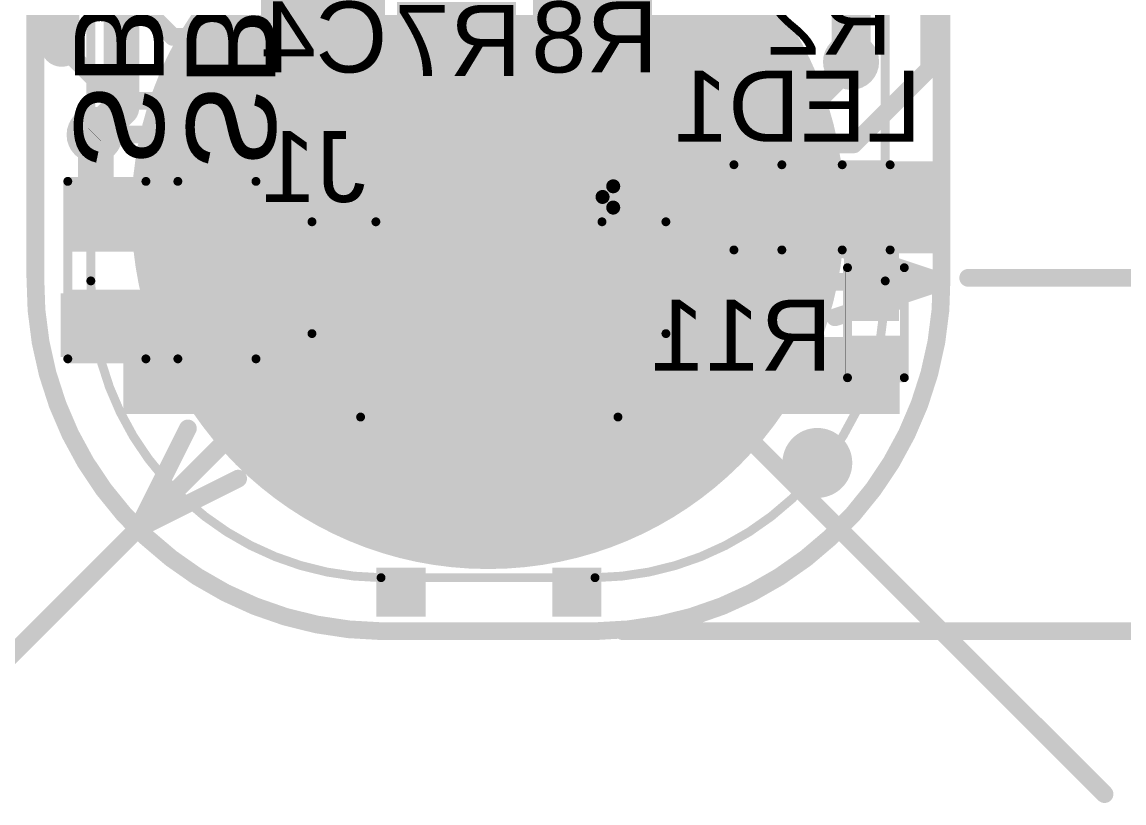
# Model space of a CAD drawing. Header units: millimetres. Extents: x -1.12 to 0.87, y -0.24 to 1.5.
# Drawn here: x -0.448 to 0.173, y -0.192 to 0.248 of the extents above; entities that cross this region are included whole.
import ezdxf

# ---------------------------------------------------------------- set-up
doc = ezdxf.new("R2010")
doc.units = ezdxf.units.MM
doc.header["$MEASUREMENT"] = 0
for name, color, linetype in [('BottomLayer', 5, 'Continuous'), ('BottomOverlay', 54, 'Continuous'), ('BottomPaste', 16, 'Continuous'), ('BottomSolder', 6, 'Continuous'), ('Mechanical1', 6, 'Continuous'), ('Mechanical2', 216, 'Continuous'), ('PadHoleLayer', 156, 'Continuous'), ('TopLayer', 1, 'Continuous'), ('TopOverlay', 2, 'Continuous'), ('TopPaste', 8, 'Continuous'), ('TopSolder', 216, 'Continuous'), ('ViaHoleLayer', 16, 'Continuous')]:
    doc.layers.add(name, color=color, linetype=linetype)
doc.styles.add('Arial', font='', dxfattribs={"height": 0.2})
doc.styles.get('Arial').set_extended_font_data('Arial')

# ---------------------------------------------------------------- blocks, each defined once
blk = doc.blocks.new('SOLDER_BRIDGE_B_9')
at = {"layer": 'BottomLayer'}
for points in [[(-0.015, 0.0175), (-0.015, -0.0175), (-0.045, -0.0175), (-0.045, 0.0175)], [(0.045, 0.0175), (0.045, -0.0175), (0.015, -0.0175), (0.015, 0.0175)]]:
    blk.add_hatch(color=5, dxfattribs=at).paths.add_polyline_path(points)
at = {"layer": 'BottomPaste'}
for points in [[(-0.015, 0.0175), (-0.015, -0.0175), (-0.045, -0.0175), (-0.045, 0.0175)], [(0.045, 0.0175), (0.045, -0.0175), (0.015, -0.0175), (0.015, 0.0175)]]:
    blk.add_hatch(color=16, dxfattribs=at).paths.add_polyline_path(points)
at = {"layer": 'BottomSolder'}
for points in [[(-0.011, 0.0215), (-0.011, -0.0215), (-0.049, -0.0215), (-0.049, 0.0215)], [(0.049, 0.0215), (0.049, -0.0215), (0.011, -0.0215), (0.011, 0.0215)]]:
    blk.add_hatch(color=6, dxfattribs=at).paths.add_polyline_path(points)
at = {"layer": 'BottomOverlay', "const_width": 0.005}
for points in [[(0.05, 0.022), (-0.05, 0.022)], [(-0.05, -0.022), (-0.05, 0.022)], [(0.05, -0.022), (0.05, 0.022)], [(0.05, -0.022), (-0.05, -0.022)]]:
    blk.add_lwpolyline(points, dxfattribs=at)
at = {"layer": 'BottomOverlay', "const_width": 0.0025}
for points in [[(-0.05125, 0.022, 1), (-0.04875, 0.022, 1)], [(-0.05125, 0.022, 1), (-0.04875, 0.022, 1)], [(0.04875, 0.022, 1), (0.05125, 0.022, 1)], [(0.04875, 0.022, 1), (0.05125, 0.022, 1)], [(-0.05125, -0.022, 1), (-0.04875, -0.022, 1)], [(-0.05125, -0.022, 1), (-0.04875, -0.022, 1)], [(0.04875, -0.022, 1), (0.05125, -0.022, 1)], [(0.04875, -0.022, 1), (0.05125, -0.022, 1)]]:
    blk.add_lwpolyline(points, format="xyb", close=True, dxfattribs=at)
blk = doc.blocks.new('SOLDER_BRIDGE_B_10')
at = {"layer": 'BottomLayer'}
for points in [[(-0.015, 0.0175), (-0.015, -0.0175), (-0.045, -0.0175), (-0.045, 0.0175)], [(0.045, 0.0175), (0.045, -0.0175), (0.015, -0.0175), (0.015, 0.0175)]]:
    blk.add_hatch(color=5, dxfattribs=at).paths.add_polyline_path(points)
at = {"layer": 'BottomPaste'}
for points in [[(-0.015, 0.0175), (-0.015, -0.0175), (-0.045, -0.0175), (-0.045, 0.0175)], [(0.045, 0.0175), (0.045, -0.0175), (0.015, -0.0175), (0.015, 0.0175)]]:
    blk.add_hatch(color=16, dxfattribs=at).paths.add_polyline_path(points)
at = {"layer": 'BottomSolder'}
for points in [[(-0.011, 0.0215), (-0.011, -0.0215), (-0.049, -0.0215), (-0.049, 0.0215)], [(0.049, 0.0215), (0.049, -0.0215), (0.011, -0.0215), (0.011, 0.0215)]]:
    blk.add_hatch(color=6, dxfattribs=at).paths.add_polyline_path(points)
at = {"layer": 'BottomOverlay', "const_width": 0.005}
for points in [[(0.05, 0.022), (-0.05, 0.022)], [(-0.05, -0.022), (-0.05, 0.022)], [(0.05, -0.022), (0.05, 0.022)], [(0.05, -0.022), (-0.05, -0.022)]]:
    blk.add_lwpolyline(points, dxfattribs=at)
at = {"layer": 'BottomOverlay', "const_width": 0.0025}
for points in [[(-0.05125, 0.022, 1), (-0.04875, 0.022, 1)], [(-0.05125, 0.022, 1), (-0.04875, 0.022, 1)], [(0.04875, 0.022, 1), (0.05125, 0.022, 1)], [(0.04875, 0.022, 1), (0.05125, 0.022, 1)], [(-0.05125, -0.022, 1), (-0.04875, -0.022, 1)], [(-0.05125, -0.022, 1), (-0.04875, -0.022, 1)], [(0.04875, -0.022, 1), (0.05125, -0.022, 1)], [(0.04875, -0.022, 1), (0.05125, -0.022, 1)]]:
    blk.add_lwpolyline(points, format="xyb", close=True, dxfattribs=at)
blk = doc.blocks.new('RES_0402_B_11')
at = {"layer": 'BottomLayer'}
for points in [[(-0.0095, 0.0125), (-0.0095, -0.0125), (-0.0275, -0.0125), (-0.0275, 0.0125)], [(0.0275, 0.0125), (0.0275, -0.0125), (0.0095, -0.0125), (0.0095, 0.0125)]]:
    blk.add_hatch(color=5, dxfattribs=at).paths.add_polyline_path(points)
at = {"layer": 'BottomPaste'}
for points in [[(-0.0095, 0.0125), (-0.0095, -0.0125), (-0.0275, -0.0125), (-0.0275, 0.0125)], [(0.0275, 0.0125), (0.0275, -0.0125), (0.0095, -0.0125), (0.0095, 0.0125)]]:
    blk.add_hatch(color=16, dxfattribs=at).paths.add_polyline_path(points)
at = {"layer": 'BottomSolder'}
for points in [[(-0.00733, 0.01467), (-0.00733, -0.01467), (-0.02967, -0.01467), (-0.02967, 0.01467)], [(0.02967, 0.01467), (0.02967, -0.01467), (0.00733, -0.01467), (0.00733, 0.01467)]]:
    blk.add_hatch(color=6, dxfattribs=at).paths.add_polyline_path(points)
at = {"layer": 'BottomOverlay'}
for points, const_width in [([(-0.031, 0.016), (-0.031, -0.016)], 0.005), ([(-0.031, 0.016), (0.031, 0.016)], 0.005), ([(-0.032, 0.017), (0.032, 0.017)], 0.000127), ([(0.031, 0.016), (0.031, -0.016)], 0.005), ([(-0.031, -0.016), (0.031, -0.016)], 0.005)]:
    blk.add_lwpolyline(points, dxfattribs=dict(at, const_width=const_width))
for points, const_width in [([(-0.03225, 0.016, 1), (-0.02975, 0.016, 1)], 0.0025), ([(-0.03225, 0.016, 1), (-0.02975, 0.016, 1)], 0.0025), ([(-0.03203, 0.017, 1), (-0.03197, 0.017, 1)], 0.0000635), ([(0.02975, 0.016, 1), (0.03225, 0.016, 1)], 0.0025), ([(0.02975, 0.016, 1), (0.03225, 0.016, 1)], 0.0025), ([(0.03197, 0.017, 1), (0.03203, 0.017, 1)], 0.0000635), ([(-0.03225, -0.016, 1), (-0.02975, -0.016, 1)], 0.0025), ([(-0.03225, -0.016, 1), (-0.02975, -0.016, 1)], 0.0025), ([(0.02975, -0.016, 1), (0.03225, -0.016, 1)], 0.0025), ([(0.02975, -0.016, 1), (0.03225, -0.016, 1)], 0.0025)]:
    blk.add_lwpolyline(points, format="xyb", close=True, dxfattribs=dict(at, const_width=const_width))
blk = doc.blocks.new('LED_0603_B_14')
at = {"layer": 'BottomLayer'}
for points in [[(-0.03937, 0.01969), (-0.01969, 0.01969), (-0.01969, -0.01969), (-0.03937, -0.01969)], [(0.01969, 0.01969), (0.03937, 0.01969), (0.03937, -0.01969), (0.01969, -0.01969)]]:
    blk.add_hatch(color=5, dxfattribs=at).paths.add_polyline_path(points)
at = {"layer": 'BottomOverlay'}
blk.add_hatch(color=54, dxfattribs=at).paths.add_polyline_path([(0.044, -0.026), (0.069, -0.026), (0.069, 0.026), (0.044, 0.026)])
at = {"layer": 'BottomPaste'}
for points in [[(-0.03937, 0.01969), (-0.01969, 0.01969), (-0.01969, -0.01969), (-0.03937, -0.01969)], [(0.01969, 0.01969), (0.03937, 0.01969), (0.03937, -0.01969), (0.01969, -0.01969)]]:
    blk.add_hatch(color=16, dxfattribs=at).paths.add_polyline_path(points)
at = {"layer": 'BottomSolder'}
for points in [[(-0.04337, 0.02369), (-0.01569, 0.02369), (-0.01569, -0.02369), (-0.04337, -0.02369)], [(0.01569, 0.02369), (0.04337, 0.02369), (0.04337, -0.02369), (0.01569, -0.02369)]]:
    blk.add_hatch(color=6, dxfattribs=at).paths.add_polyline_path(points)
at = {"layer": 'BottomOverlay', "const_width": 0.005}
for points in [[(-0.044, -0.024), (-0.044, 0.024)], [(-0.044, 0.024), (-0.017, 0.024)], [(0.017, 0.024), (0.044, 0.024)], [(0.044, -0.024), (0.044, 0.024)], [(-0.044, -0.024), (-0.017, -0.024)], [(0.017, -0.024), (0.044, -0.024)]]:
    blk.add_lwpolyline(points, dxfattribs=at)
at = {"layer": 'BottomOverlay', "const_width": 0.0025}
for points in [[(-0.04525, 0.024, 1), (-0.04275, 0.024, 1)], [(-0.04525, 0.024, 1), (-0.04275, 0.024, 1)], [(-0.01825, 0.024, 1), (-0.01575, 0.024, 1)], [(0.01575, 0.024, 1), (0.01825, 0.024, 1)], [(0.04275, 0.024, 1), (0.04525, 0.024, 1)], [(0.04275, 0.024, 1), (0.04525, 0.024, 1)], [(-0.04525, -0.024, 1), (-0.04275, -0.024, 1)], [(-0.04525, -0.024, 1), (-0.04275, -0.024, 1)], [(-0.01825, -0.024, 1), (-0.01575, -0.024, 1)], [(0.01575, -0.024, 1), (0.01825, -0.024, 1)], [(0.04275, -0.024, 1), (0.04525, -0.024, 1)], [(0.04275, -0.024, 1), (0.04525, -0.024, 1)]]:
    blk.add_lwpolyline(points, format="xyb", close=True, dxfattribs=at)
blk = doc.blocks.new('FH19C_6S_0_5SH_10___B_15')
at = {"layer": 'BottomLayer'}
for points in [[(-0.08071, 0.03346), (-0.09646, 0.03346), (-0.09646, 0.06496), (-0.08071, 0.06496)], [(0.08071, 0.06496), (0.09646, 0.06496), (0.09646, 0.03346), (0.08071, 0.03346)], [(-0.05512, -0.02559), (-0.04331, -0.02559), (-0.04331, -0.07283), (-0.05512, -0.07283)], [(-0.03543, -0.02559), (-0.02362, -0.02559), (-0.02362, -0.07283), (-0.03543, -0.07283)], [(-0.01575, -0.02559), (-0.00394, -0.02559), (-0.00394, -0.07283), (-0.01575, -0.07283)], [(0.00394, -0.02559), (0.01575, -0.02559), (0.01575, -0.07283), (0.00394, -0.07283)], [(0.02362, -0.02559), (0.03543, -0.02559), (0.03543, -0.07283), (0.02362, -0.07283)], [(0.04331, -0.02559), (0.05512, -0.02559), (0.05512, -0.07283), (0.04331, -0.07283)]]:
    blk.add_hatch(color=5, dxfattribs=at).paths.add_polyline_path(points)
at = {"layer": 'BottomPaste'}
for points in [[(-0.08071, 0.03346), (-0.09646, 0.03346), (-0.09646, 0.06496), (-0.08071, 0.06496)], [(0.08071, 0.06496), (0.09646, 0.06496), (0.09646, 0.03346), (0.08071, 0.03346)], [(-0.05512, -0.02559), (-0.04331, -0.02559), (-0.04331, -0.07283), (-0.05512, -0.07283)], [(-0.03543, -0.02559), (-0.02362, -0.02559), (-0.02362, -0.07283), (-0.03543, -0.07283)], [(-0.01575, -0.02559), (-0.00394, -0.02559), (-0.00394, -0.07283), (-0.01575, -0.07283)], [(0.00394, -0.02559), (0.01575, -0.02559), (0.01575, -0.07283), (0.00394, -0.07283)], [(0.02362, -0.02559), (0.03543, -0.02559), (0.03543, -0.07283), (0.02362, -0.07283)], [(0.04331, -0.02559), (0.05512, -0.02559), (0.05512, -0.07283), (0.04331, -0.07283)]]:
    blk.add_hatch(color=16, dxfattribs=at).paths.add_polyline_path(points)
at = {"layer": 'BottomSolder'}
for points in [[(-0.07671, 0.02946), (-0.10046, 0.02946), (-0.10046, 0.06896), (-0.07671, 0.06896)], [(0.07671, 0.06896), (0.10046, 0.06896), (0.10046, 0.02946), (0.07671, 0.02946)], [(-0.05912, -0.02159), (-0.03931, -0.02159), (-0.03931, -0.07683), (-0.05912, -0.07683)], [(-0.03943, -0.02159), (-0.01962, -0.02159), (-0.01962, -0.07683), (-0.03943, -0.07683)], [(-0.01975, -0.02159), (0.00006, -0.02159), (0.00006, -0.07683), (-0.01975, -0.07683)], [(-0.00006, -0.02159), (0.01975, -0.02159), (0.01975, -0.07683), (-0.00006, -0.07683)], [(0.01962, -0.02159), (0.03943, -0.02159), (0.03943, -0.07683), (0.01962, -0.07683)], [(0.03931, -0.02159), (0.05912, -0.02159), (0.05912, -0.07683), (0.03931, -0.07683)]]:
    blk.add_hatch(color=6, dxfattribs=at).paths.add_polyline_path(points)
at = {"layer": 'BottomOverlay'}
for points, const_width in [([(0.07231, 0.07), (-0.07269, 0.07)], 0.005), ([(-0.09969, 0.023), (-0.09969, -0.04)], 0.005), ([(0.09969, 0.023), (0.09969, -0.04)], 0.005), ([(-0.06369, -0.04), (-0.09969, -0.04)], 0.005), ([(0.09969, -0.04), (0.06369, -0.04)], 0.005), ([(-0.064, -0.054), (-0.07, -0.048)], 0.00787), ([(-0.07, -0.048), (-0.07, -0.06)], 0.00787), ([(-0.064, -0.054), (-0.07, -0.06)], 0.00787)]:
    blk.add_lwpolyline(points, dxfattribs=dict(at, const_width=const_width))
for points, const_width in [([(-0.07394, 0.07, 1), (-0.07144, 0.07, 1)], 0.0025), ([(0.07106, 0.07, 1), (0.07356, 0.07, 1)], 0.0025), ([(-0.10094, 0.023, 1), (-0.09844, 0.023, 1)], 0.0025), ([(0.09844, 0.023, 1), (0.10094, 0.023, 1)], 0.0025), ([(-0.10094, -0.04, 1), (-0.09844, -0.04, 1)], 0.0025), ([(-0.10094, -0.04, 1), (-0.09844, -0.04, 1)], 0.0025), ([(-0.06494, -0.04, 1), (-0.06244, -0.04, 1)], 0.0025), ([(0.06244, -0.04, 1), (0.06494, -0.04, 1)], 0.0025), ([(0.09844, -0.04, 1), (0.10094, -0.04, 1)], 0.0025), ([(0.09844, -0.04, 1), (0.10094, -0.04, 1)], 0.0025), ([(-0.07197, -0.048, 1), (-0.06803, -0.048, 1)], 0.00394), ([(-0.07197, -0.048, 1), (-0.06803, -0.048, 1)], 0.00394), ([(-0.06597, -0.054, 1), (-0.06203, -0.054, 1)], 0.00394), ([(-0.06597, -0.054, 1), (-0.06203, -0.054, 1)], 0.00394), ([(-0.07197, -0.06, 1), (-0.06803, -0.06, 1)], 0.00394), ([(-0.07197, -0.06, 1), (-0.06803, -0.06, 1)], 0.00394)]:
    blk.add_lwpolyline(points, format="xyb", close=True, dxfattribs=dict(at, const_width=const_width))
blk = doc.blocks.new('SEMG_SENSOR_31')
at = {"layer": 'TopLayer'}
h = blk.add_hatch(color=1, dxfattribs=at)
edge = h.paths.add_edge_path()
edge.add_arc((0, -0.3932), 0.19685, 0, 360)
at = {"layer": 'TopPaste'}
h = blk.add_hatch(color=8, dxfattribs=at)
edge = h.paths.add_edge_path()
edge.add_arc((0, -0.3932), 0.19685, 0, 360)
at = {"layer": 'TopSolder'}
h = blk.add_hatch(color=216, dxfattribs=at)
edge = h.paths.add_edge_path()
edge.add_arc((0, -0.3932), 0.20085, 0, 360)
at = {"layer": 'TopOverlay', "const_width": 0.005}
for points in [[(-0.22375, -0.43172), (-0.22375, 0.43172)], [(0.22375, -0.43172), (0.22375, 0.43172)], [(-0.06026, -0.59892), (0.06026, -0.59892)]]:
    blk.add_lwpolyline(points, dxfattribs=at)
for points in [[(-0.06026, -0.59892, -0.414214), (-0.22375, -0.43172)], [(0.22375, -0.43172, -0.414214), (0.06026, -0.59892)]]:
    blk.add_lwpolyline(points, format="xyb", dxfattribs=at)
at = {"layer": 'TopOverlay', "const_width": 0.0025}
for points in [[(-0.225, -0.43172, 1), (-0.2225, -0.43172, 1)], [(-0.225, -0.43172, 1), (-0.2225, -0.43172, 1)], [(0.2225, -0.43172, 1), (0.225, -0.43172, 1)], [(0.2225, -0.43172, 1), (0.225, -0.43172, 1)], [(-0.06151, -0.59892, 1), (-0.05901, -0.59892, 1)], [(-0.06151, -0.59892, 1), (-0.05901, -0.59892, 1)], [(0.05901, -0.59892, 1), (0.06151, -0.59892, 1)], [(0.05901, -0.59892, 1), (0.06151, -0.59892, 1)]]:
    blk.add_lwpolyline(points, format="xyb", close=True, dxfattribs=at)

msp = doc.modelspace()

# ---------------------------------------------------------------- hatches: boundary and pattern name
at = {"layer": 'BottomLayer'}
h = msp.add_hatch(color=5, dxfattribs=at)
edge = h.paths.add_edge_path()
edge.add_arc((-0.42568, 0.235), 0.01181, 0, 360)
h = msp.add_hatch(color=5, dxfattribs=at)
edge = h.paths.add_edge_path()
edge.add_arc((0.019, 0.226), 0.01181, 0, 360)
h = msp.add_hatch(color=5, dxfattribs=at)
edge = h.paths.add_edge_path()
edge.add_arc((-0.40709, 0.18486), 0.01181, 0, 360)
for points in [[(0.01502, 0.08), (0.04602, 0.08), (0.04602, 0.168), (0.01502, 0.168)], [(-0.421, 0.119), (-0.379, 0.119), (-0.379, 0.158), (-0.421, 0.158)], [(-0.296, 0.08576), (0.006, 0.08576), (0.006, 0.109), (-0.296, 0.109)], [(-0.42622, 0.05963), (-0.31722, 0.05963), (-0.31722, 0.09563), (-0.42622, 0.09563)], [(-0.38598, 0.02764), (-0.32298, 0.02764), (-0.32298, 0.087), (-0.38598, 0.087)], [(-0.391, 0.02764), (0.00402, 0.02764), (0.00402, 0.072), (-0.391, 0.072)], [(0.04636, 0.02764), (0.04636, 0.071), (-0.036, 0.071), (-0.036, 0.02764)], [(-0.24435, -0.00389), (-0.24435, 0.0158), (-0.22467, 0.0158), (-0.22467, -0.00389)], [(-0.24435, -0.00389), (-0.24435, 0.0158), (-0.22467, 0.0158), (-0.22467, -0.00389)], [(-0.14535, -0.00389), (-0.14535, 0.0158), (-0.12567, 0.0158), (-0.12567, -0.00389)], [(-0.14535, -0.00389), (-0.14535, 0.0158), (-0.12567, 0.0158), (-0.12567, -0.00389)], [(-0.24435, -0.04326), (-0.24435, -0.02357), (-0.22467, -0.02357), (-0.22467, -0.04326)], [(-0.24435, -0.04326), (-0.24435, -0.02357), (-0.22467, -0.02357), (-0.22467, -0.04326)], [(-0.14535, -0.04326), (-0.14535, -0.02357), (-0.12567, -0.02357), (-0.12567, -0.04326)], [(-0.14535, -0.04326), (-0.14535, -0.02357), (-0.12567, -0.02357), (-0.12567, -0.04326)], [(-0.24435, -0.08263), (-0.24435, -0.06294), (-0.22467, -0.06294), (-0.22467, -0.08263)], [(-0.24435, -0.08263), (-0.24435, -0.06294), (-0.22467, -0.06294), (-0.22467, -0.08263)], [(-0.12567, -0.06294), (-0.12567, -0.08263), (-0.14535, -0.08263), (-0.14535, -0.06294)], [(-0.12567, -0.06294), (-0.12567, -0.08263), (-0.14535, -0.08263), (-0.14535, -0.06294)]]:
    msp.add_hatch(color=5, dxfattribs=at).paths.add_polyline_path(points)
at = {"layer": 'BottomPaste'}
for points in [[(-0.24435, -0.00389), (-0.24435, 0.0158), (-0.22467, 0.0158), (-0.22467, -0.00389)], [(-0.24435, -0.00389), (-0.24435, 0.0158), (-0.22467, 0.0158), (-0.22467, -0.00389)], [(-0.14535, -0.00389), (-0.14535, 0.0158), (-0.12567, 0.0158), (-0.12567, -0.00389)], [(-0.14535, -0.00389), (-0.14535, 0.0158), (-0.12567, 0.0158), (-0.12567, -0.00389)], [(-0.24435, -0.04326), (-0.24435, -0.02357), (-0.22467, -0.02357), (-0.22467, -0.04326)], [(-0.24435, -0.04326), (-0.24435, -0.02357), (-0.22467, -0.02357), (-0.22467, -0.04326)], [(-0.14535, -0.04326), (-0.14535, -0.02357), (-0.12567, -0.02357), (-0.12567, -0.04326)], [(-0.14535, -0.04326), (-0.14535, -0.02357), (-0.12567, -0.02357), (-0.12567, -0.04326)], [(-0.24435, -0.08263), (-0.24435, -0.06294), (-0.22467, -0.06294), (-0.22467, -0.08263)], [(-0.24435, -0.08263), (-0.24435, -0.06294), (-0.22467, -0.06294), (-0.22467, -0.08263)], [(-0.12567, -0.06294), (-0.12567, -0.08263), (-0.14535, -0.08263), (-0.14535, -0.06294)], [(-0.12567, -0.06294), (-0.12567, -0.08263), (-0.14535, -0.08263), (-0.14535, -0.06294)]]:
    msp.add_hatch(color=16, dxfattribs=at).paths.add_polyline_path(points)
at = {"layer": 'BottomSolder'}
h = msp.add_hatch(color=6, dxfattribs=at)
edge = h.paths.add_edge_path()
edge.add_arc((0.019, 0.226), 0.01581, 0, 360)
h = msp.add_hatch(color=6, dxfattribs=at)
edge = h.paths.add_edge_path()
edge.add_arc((-0.40709, 0.18486), 0.01581, 0, 360)
for points in [[(-0.24835, -0.00789), (-0.24835, 0.0198), (-0.22067, 0.0198), (-0.22067, -0.00789)], [(-0.24835, -0.00789), (-0.24835, 0.0198), (-0.22067, 0.0198), (-0.22067, -0.00789)], [(-0.14935, -0.00789), (-0.14935, 0.0198), (-0.12167, 0.0198), (-0.12167, -0.00789)], [(-0.14935, -0.00789), (-0.14935, 0.0198), (-0.12167, 0.0198), (-0.12167, -0.00789)], [(-0.24835, -0.04726), (-0.24835, -0.01957), (-0.22067, -0.01957), (-0.22067, -0.04726)], [(-0.24835, -0.04726), (-0.24835, -0.01957), (-0.22067, -0.01957), (-0.22067, -0.04726)], [(-0.14935, -0.04726), (-0.14935, -0.01957), (-0.12167, -0.01957), (-0.12167, -0.04726)], [(-0.14935, -0.04726), (-0.14935, -0.01957), (-0.12167, -0.01957), (-0.12167, -0.04726)], [(-0.24835, -0.08663), (-0.24835, -0.05894), (-0.22067, -0.05894), (-0.22067, -0.08663)], [(-0.24835, -0.08663), (-0.24835, -0.05894), (-0.22067, -0.05894), (-0.22067, -0.08663)], [(-0.12167, -0.05894), (-0.12167, -0.08663), (-0.14935, -0.08663), (-0.14935, -0.05894)], [(-0.12167, -0.05894), (-0.12167, -0.08663), (-0.14935, -0.08663), (-0.14935, -0.05894)]]:
    msp.add_hatch(color=6, dxfattribs=at).paths.add_polyline_path(points)
h = msp.add_hatch(color=6, dxfattribs=at)
edge = h.paths.add_edge_path()
edge.add_arc((0, 0), 0.004, 0, 360)
at = {"layer": 'PadHoleLayer'}
h = msp.add_hatch(color=156, dxfattribs=at)
edge = h.paths.add_edge_path()
edge.add_arc((0, 0), 0.01969, 0, 360)
at = {"layer": 'TopLayer'}
h = msp.add_hatch(color=1, dxfattribs=at)
edge = h.paths.add_edge_path()
edge.add_arc((-0.42568, 0.235), 0.01181, 0, 360)
h = msp.add_hatch(color=1, dxfattribs=at)
edge = h.paths.add_edge_path()
edge.add_arc((0.019, 0.226), 0.01181, 0, 360)
h = msp.add_hatch(color=1, dxfattribs=at)
edge = h.paths.add_edge_path()
edge.add_arc((-0.40709, 0.18486), 0.01181, 0, 360)
at = {"layer": 'TopSolder'}
h = msp.add_hatch(color=216, dxfattribs=at)
edge = h.paths.add_edge_path()
edge.add_arc((0.019, 0.226), 0.01581, 0, 360)
h = msp.add_hatch(color=216, dxfattribs=at)
edge = h.paths.add_edge_path()
edge.add_arc((-0.40709, 0.18486), 0.01581, 0, 360)
h = msp.add_hatch(color=216, dxfattribs=at)
edge = h.paths.add_edge_path()
edge.add_arc((0, 0), 0.004, 0, 360)
at = {"layer": 'ViaHoleLayer'}
h = msp.add_hatch(color=16, dxfattribs=at)
edge = h.paths.add_edge_path()
edge.add_arc((-0.42568, 0.235), 0.00591, 0, 360)
h = msp.add_hatch(color=16, dxfattribs=at)
edge = h.paths.add_edge_path()
edge.add_arc((0.019, 0.226), 0.00591, 0, 360)
h = msp.add_hatch(color=16, dxfattribs=at)
edge = h.paths.add_edge_path()
edge.add_arc((-0.40709, 0.18486), 0.00591, 0, 360)

# ---------------------------------------------------------------- linework, layer by layer
at = {"layer": 'BottomLayer'}
for points, const_width in [([(-0.409, 0.28604), (-0.36296, 0.24)], 0.01), ([(-0.36296, 0.24), (-0.188, 0.24)], 0.01), ([(-0.188, 0.24), (-0.058, 0.24)], 0.01), ([(-0.188, 0.24), (-0.15545, 0.20745)], 0.01), ([(-0.058, 0.24), (-0.03251, 0.21451)], 0.01), ([(-0.42568, 0.235), (-0.39468, 0.204)], 0.01), ([(-0.002, 0.205), (0.019, 0.226)], 0.015), ([(-0.34024, 0.224), (-0.19463, 0.224)], 0.01), ([(-0.34024, 0.22), (-0.34024, 0.224)], 0.01), ([(-0.34024, 0.22), (-0.21, 0.22)], 0.01), ([(-0.32932, 0.224), (-0.32532, 0.22)], 0.01), ([(-0.32018, 0.22), (-0.31618, 0.224)], 0.01), ([(-0.30103, 0.224), (-0.29703, 0.22)], 0.01), ([(-0.2919, 0.22), (-0.2879, 0.224)], 0.01), ([(-0.27275, 0.224), (-0.26875, 0.22)], 0.01), ([(-0.26361, 0.22), (-0.25961, 0.224)], 0.01), ([(-0.24447, 0.224), (-0.24047, 0.22)], 0.01), ([(-0.23533, 0.22), (-0.23133, 0.224)], 0.01), ([(-0.23533, 0.22), (-0.23133, 0.224)], 0.01), ([(-0.21618, 0.224), (-0.21218, 0.22)], 0.01), ([(-0.20728, 0.21977), (-0.20304, 0.224)], 0.01), ([(-0.19463, 0.224), (-0.17145, 0.20083)], 0.01), ([(-0.19867, 0.2153), (-0.18347, 0.2001)], 0.01), ([(-0.19107, 0.20769), (-0.18469, 0.21407)], 0.01), ([(-0.03251, 0.144), (-0.03251, 0.21451)], 0.01), ([(-0.15545, 0.14507), (-0.15545, 0.20745)], 0.01), ([(-0.002, 0.1015), (-0.002, 0.205)], 0.015), ([(-0.39468, 0.204), (-0.21, 0.204)], 0.01), ([(-0.21, 0.204), (-0.19477, 0.18877)], 0.01), ([(-0.17145, 0.18369), (-0.17145, 0.20083)], 0.01), ([(-0.179, 0.19148), (-0.17145, 0.19902)], 0.01), ([(-0.40709, 0.18486), (-0.4064, 0.18417)], 0.02), ([(-0.4064, 0.14481), (-0.4064, 0.18417)], 0.02), ([(-0.19477, 0.14107), (-0.19477, 0.18877)], 0.01), ([(-0.17877, 0.18369), (-0.17877, 0.18877)], 0.01), ([(-0.40709, 0.18486), (-0.40695, 0.185)], 0.01), ([(-0.40695, 0.185), (-0.22031, 0.185)], 0.01), ([(-0.22031, 0.185), (-0.21445, 0.17914)], 0.01), ([(-0.17877, 0.18659), (-0.17587, 0.18369)], 0.01), ([(-0.17877, 0.18369), (-0.17145, 0.18369)], 0.01), ([(-0.21445, 0.14107), (-0.21445, 0.17914)], 0.01), ([(-0.17514, 0.14507), (-0.17514, 0.17869)], 0.01), ([(-0.34024, 0.169), (-0.2511, 0.169)], 0.01), ([(-0.3026, 0.169), (-0.2536, 0.12)], 0.01), ([(-0.29906, 0.15627), (-0.28633, 0.169)], 0.01), ([(-0.29906, 0.15627), (-0.28633, 0.169)], 0.01), ([(-0.28344, 0.1436), (-0.25804, 0.169)], 0.01), ([(-0.27432, 0.169), (-0.2511, 0.14578)], 0.01), ([(-0.2511, 0.12), (-0.2511, 0.169)], 0.01), ([(-0.34024, 0.16863), (-0.30572, 0.16863)], 0.01), ([(-0.33822, 0.13863), (-0.33822, 0.16363)], 0.01), ([(-0.30572, 0.15713), (-0.30572, 0.16863)], 0.01), ([(-0.29155, 0.15171), (-0.27563, 0.13579)], 0.01), ([(-0.4064, 0.14481), (-0.40022, 0.13863)], 0.02), ([(-0.27093, 0.12782), (-0.2511, 0.14766)], 0.01), ([(-0.17514, 0.11124), (-0.17514, 0.14507)], 0.01), ([(-0.33822, 0.13863), (-0.30463, 0.13863)], 0.015), ([(-0.33822, 0.11363), (-0.33822, 0.13863)], 0.01), ([(-0.30463, 0.13863), (-0.28871, 0.12271)], 0.015), ([(-0.28871, 0.1015), (-0.28871, 0.12271)], 0.015), ([(-0.27021, 0.12), (-0.2511, 0.12)], 0.01), ([(-0.30721, 0.10863), (-0.30721, 0.11505)], 0.01), ([(-0.34024, 0.10863), (-0.30721, 0.10863)], 0.01), ([(-0.189, 0.09738), (-0.17514, 0.11124)], 0.01), ([(-0.34024, 0.10663), (-0.30721, 0.10663)], 0.01), ([(-0.30721, 0.10263), (-0.30721, 0.10663)], 0.01), ([(-0.28871, 0.1015), (-0.28459, 0.09738)], 0.015), ([(-0.011, 0.095), (-0.0045, 0.1015)], 0.015), ([(-0.28459, 0.09738), (-0.189, 0.09738)], 0.015), ([(-0.189, 0.09738), (-0.1505, 0.09738)], 0.015), ([(-0.1485, 0.095), (-0.011, 0.095)], 0.015)]:
    msp.add_lwpolyline(points, dxfattribs=dict(at, const_width=const_width))
for points, const_width in [([(-0.36546, 0.24, 1), (-0.36046, 0.24, 1)], 0.005), ([(-0.36546, 0.24, 1), (-0.36046, 0.24, 1)], 0.005), ([(-0.1905, 0.24, 1), (-0.1855, 0.24, 1)], 0.005), ([(-0.1905, 0.24, 1), (-0.1855, 0.24, 1)], 0.005), ([(-0.1905, 0.24, 1), (-0.1855, 0.24, 1)], 0.005), ([(-0.0605, 0.24, 1), (-0.0555, 0.24, 1)], 0.005), ([(-0.0605, 0.24, 1), (-0.0555, 0.24, 1)], 0.005), ([(-0.42818, 0.235, 1), (-0.42318, 0.235, 1)], 0.005), ([(0.01525, 0.226, 1), (0.02275, 0.226, 1)], 0.0075), ([(-0.34274, 0.224, 1), (-0.33774, 0.224, 1)], 0.005), ([(-0.34274, 0.224, 1), (-0.33774, 0.224, 1)], 0.005), ([(-0.34274, 0.22, 1), (-0.33774, 0.22, 1)], 0.005), ([(-0.34274, 0.22, 1), (-0.33774, 0.22, 1)], 0.005), ([(-0.33182, 0.224, 1), (-0.32682, 0.224, 1)], 0.005), ([(-0.32782, 0.22, 1), (-0.32282, 0.22, 1)], 0.005), ([(-0.32268, 0.22, 1), (-0.31768, 0.22, 1)], 0.005), ([(-0.31868, 0.224, 1), (-0.31368, 0.224, 1)], 0.005), ([(-0.30353, 0.224, 1), (-0.29853, 0.224, 1)], 0.005), ([(-0.29953, 0.22, 1), (-0.29453, 0.22, 1)], 0.005), ([(-0.2944, 0.22, 1), (-0.2894, 0.22, 1)], 0.005), ([(-0.2904, 0.224, 1), (-0.2854, 0.224, 1)], 0.005), ([(-0.27525, 0.224, 1), (-0.27025, 0.224, 1)], 0.005), ([(-0.27125, 0.22, 1), (-0.26625, 0.22, 1)], 0.005), ([(-0.26611, 0.22, 1), (-0.26111, 0.22, 1)], 0.005), ([(-0.26211, 0.224, 1), (-0.25711, 0.224, 1)], 0.005), ([(-0.24697, 0.224, 1), (-0.24197, 0.224, 1)], 0.005), ([(-0.24297, 0.22, 1), (-0.23797, 0.22, 1)], 0.005), ([(-0.23783, 0.22, 1), (-0.23283, 0.22, 1)], 0.005), ([(-0.23783, 0.22, 1), (-0.23283, 0.22, 1)], 0.005), ([(-0.23383, 0.224, 1), (-0.22883, 0.224, 1)], 0.005), ([(-0.23383, 0.224, 1), (-0.22883, 0.224, 1)], 0.005), ([(-0.21868, 0.224, 1), (-0.21368, 0.224, 1)], 0.005), ([(-0.21468, 0.22, 1), (-0.20968, 0.22, 1)], 0.005), ([(-0.2125, 0.22, 1), (-0.2075, 0.22, 1)], 0.005), ([(-0.2125, 0.22, 1), (-0.2075, 0.22, 1)], 0.005), ([(-0.2125, 0.22, 1), (-0.2075, 0.22, 1)], 0.005), ([(-0.20978, 0.21977, 1), (-0.20478, 0.21977, 1)], 0.005), ([(-0.20554, 0.224, 1), (-0.20054, 0.224, 1)], 0.005), ([(-0.19713, 0.224, 1), (-0.19213, 0.224, 1)], 0.005), ([(-0.19713, 0.224, 1), (-0.19213, 0.224, 1)], 0.005), ([(-0.20119, 0.21531, 1), (-0.19619, 0.21531, 1)], 0.005), ([(-0.20117, 0.2153, 1), (-0.19617, 0.2153, 1)], 0.005), ([(-0.20117, 0.2153, 1), (-0.19617, 0.2153, 1)], 0.005), ([(-0.18719, 0.21407, 1), (-0.18219, 0.21407, 1)], 0.005), ([(-0.03501, 0.21451, 1), (-0.03001, 0.21451, 1)], 0.005), ([(-0.03501, 0.21451, 1), (-0.03001, 0.21451, 1)], 0.005), ([(-0.19357, 0.20769, 1), (-0.18857, 0.20769, 1)], 0.005), ([(-0.15795, 0.20745, 1), (-0.15295, 0.20745, 1)], 0.005), ([(-0.15795, 0.20745, 1), (-0.15295, 0.20745, 1)], 0.005), ([(-0.00575, 0.205, 1), (0.00175, 0.205, 1)], 0.0075), ([(-0.00575, 0.205, 1), (0.00175, 0.205, 1)], 0.0075), ([(-0.39718, 0.204, 1), (-0.39218, 0.204, 1)], 0.005), ([(-0.39718, 0.204, 1), (-0.39218, 0.204, 1)], 0.005), ([(-0.2125, 0.204, 1), (-0.2075, 0.204, 1)], 0.005), ([(-0.2125, 0.204, 1), (-0.2075, 0.204, 1)], 0.005), ([(-0.18597, 0.2001, 1), (-0.18097, 0.2001, 1)], 0.005), ([(-0.18597, 0.2001, 1), (-0.18097, 0.2001, 1)], 0.005), ([(-0.18595, 0.20008, 1), (-0.18095, 0.20008, 1)], 0.005), ([(-0.17395, 0.20083, 1), (-0.16895, 0.20083, 1)], 0.005), ([(-0.17395, 0.20083, 1), (-0.16895, 0.20083, 1)], 0.005), ([(-0.17395, 0.19902, 1), (-0.16895, 0.19902, 1)], 0.005), ([(-0.41209, 0.18486, 1), (-0.40209, 0.18486, 1)], 0.01), ([(-0.4114, 0.18417, 1), (-0.4014, 0.18417, 1)], 0.01), ([(-0.4114, 0.18417, 1), (-0.4014, 0.18417, 1)], 0.01), ([(-0.19727, 0.18877, 1), (-0.19227, 0.18877, 1)], 0.005), ([(-0.19727, 0.18877, 1), (-0.19227, 0.18877, 1)], 0.005), ([(-0.1815, 0.19148, 1), (-0.1765, 0.19148, 1)], 0.005), ([(-0.18127, 0.18877, 1), (-0.17627, 0.18877, 1)], 0.005), ([(-0.18127, 0.18877, 1), (-0.17627, 0.18877, 1)], 0.005), ([(-0.18127, 0.18877, 1), (-0.17627, 0.18877, 1)], 0.005), ([(-0.40959, 0.18486, 1), (-0.40459, 0.18486, 1)], 0.005), ([(-0.40945, 0.185, 1), (-0.40445, 0.185, 1)], 0.005), ([(-0.40945, 0.185, 1), (-0.40445, 0.185, 1)], 0.005), ([(-0.22281, 0.185, 1), (-0.21781, 0.185, 1)], 0.005), ([(-0.22281, 0.185, 1), (-0.21781, 0.185, 1)], 0.005), ([(-0.18127, 0.18659, 1), (-0.17627, 0.18659, 1)], 0.005), ([(-0.18127, 0.18369, 1), (-0.17627, 0.18369, 1)], 0.005), ([(-0.18127, 0.18369, 1), (-0.17627, 0.18369, 1)], 0.005), ([(-0.17837, 0.18369, 1), (-0.17337, 0.18369, 1)], 0.005), ([(-0.17395, 0.18369, 1), (-0.16895, 0.18369, 1)], 0.005), ([(-0.17395, 0.18369, 1), (-0.16895, 0.18369, 1)], 0.005), ([(-0.21695, 0.17914, 1), (-0.21195, 0.17914, 1)], 0.005), ([(-0.21695, 0.17914, 1), (-0.21195, 0.17914, 1)], 0.005), ([(-0.17764, 0.17869, 1), (-0.17264, 0.17869, 1)], 0.005), ([(-0.34274, 0.169, 1), (-0.33774, 0.169, 1)], 0.005), ([(-0.3051, 0.169, 1), (-0.3001, 0.169, 1)], 0.005), ([(-0.28883, 0.169, 1), (-0.28383, 0.169, 1)], 0.005), ([(-0.28883, 0.169, 1), (-0.28383, 0.169, 1)], 0.005), ([(-0.27682, 0.169, 1), (-0.27182, 0.169, 1)], 0.005), ([(-0.26054, 0.169, 1), (-0.25554, 0.169, 1)], 0.005), ([(-0.2536, 0.169, 1), (-0.2486, 0.169, 1)], 0.005), ([(-0.2536, 0.169, 1), (-0.2486, 0.169, 1)], 0.005), ([(-0.34274, 0.16863, 1), (-0.33774, 0.16863, 1)], 0.005), ([(-0.34072, 0.16363, 1), (-0.33572, 0.16363, 1)], 0.005), ([(-0.30822, 0.16863, 1), (-0.30322, 0.16863, 1)], 0.005), ([(-0.30822, 0.16863, 1), (-0.30322, 0.16863, 1)], 0.005), ([(-0.30822, 0.15713, 1), (-0.30322, 0.15713, 1)], 0.005), ([(-0.30713, 0.15713, 1), (-0.30213, 0.15713, 1)], 0.005), ([(-0.30713, 0.15713, 1), (-0.30213, 0.15713, 1)], 0.005), ([(-0.30156, 0.15627, 1), (-0.29656, 0.15627, 1)], 0.005), ([(-0.30156, 0.15627, 1), (-0.29656, 0.15627, 1)], 0.005), ([(-0.29405, 0.15171, 1), (-0.28905, 0.15171, 1)], 0.005), ([(-0.29405, 0.15171, 1), (-0.28905, 0.15171, 1)], 0.005), ([(-0.29405, 0.15171, 1), (-0.28905, 0.15171, 1)], 0.005), ([(-0.4114, 0.14481, 1), (-0.4014, 0.14481, 1)], 0.01), ([(-0.4114, 0.14481, 1), (-0.4014, 0.14481, 1)], 0.01), ([(-0.2536, 0.14766, 1), (-0.2486, 0.14766, 1)], 0.005), ([(-0.2536, 0.14578, 1), (-0.2486, 0.14578, 1)], 0.005), ([(-0.17764, 0.14507, 1), (-0.17264, 0.14507, 1)], 0.005), ([(-0.17764, 0.14507, 1), (-0.17264, 0.14507, 1)], 0.005), ([(-0.15795, 0.14507, 1), (-0.15295, 0.14507, 1)], 0.005), ([(-0.03501, 0.144, 1), (-0.03001, 0.144, 1)], 0.005), ([(-0.40522, 0.13863, 1), (-0.39522, 0.13863, 1)], 0.01), ([(-0.34197, 0.13863, 1), (-0.33447, 0.13863, 1)], 0.0075), ([(-0.34072, 0.13863, 1), (-0.33572, 0.13863, 1)], 0.005), ([(-0.34072, 0.13863, 1), (-0.33572, 0.13863, 1)], 0.005), ([(-0.30838, 0.13863, 1), (-0.30088, 0.13863, 1)], 0.0075), ([(-0.30838, 0.13863, 1), (-0.30088, 0.13863, 1)], 0.0075), ([(-0.28594, 0.1436, 1), (-0.28094, 0.1436, 1)], 0.005), ([(-0.21695, 0.14107, 1), (-0.21195, 0.14107, 1)], 0.005), ([(-0.19727, 0.14107, 1), (-0.19227, 0.14107, 1)], 0.005), ([(-0.27813, 0.13579, 1), (-0.27313, 0.13579, 1)], 0.005), ([(-0.27813, 0.13579, 1), (-0.27313, 0.13579, 1)], 0.005), ([(-0.27813, 0.13579, 1), (-0.27313, 0.13579, 1)], 0.005), ([(-0.27343, 0.12782, 1), (-0.26843, 0.12782, 1)], 0.005), ([(-0.29246, 0.12271, 1), (-0.28496, 0.12271, 1)], 0.0075), ([(-0.29246, 0.12271, 1), (-0.28496, 0.12271, 1)], 0.0075), ([(-0.27271, 0.12271, 1), (-0.26771, 0.12271, 1)], 0.005), ([(-0.27271, 0.12271, 1), (-0.26771, 0.12271, 1)], 0.005), ([(-0.27271, 0.12, 1), (-0.26771, 0.12, 1)], 0.005), ([(-0.2561, 0.12, 1), (-0.2511, 0.12, 1)], 0.005), ([(-0.2536, 0.12, 1), (-0.2486, 0.12, 1)], 0.005), ([(-0.2536, 0.12, 1), (-0.2486, 0.12, 1)], 0.005), ([(-0.34072, 0.11363, 1), (-0.33572, 0.11363, 1)], 0.005), ([(-0.30971, 0.11505, 1), (-0.30471, 0.11505, 1)], 0.005), ([(-0.34274, 0.10863, 1), (-0.33774, 0.10863, 1)], 0.005), ([(-0.30971, 0.10863, 1), (-0.30471, 0.10863, 1)], 0.005), ([(-0.30971, 0.10863, 1), (-0.30471, 0.10863, 1)], 0.005), ([(-0.17764, 0.11124, 1), (-0.17264, 0.11124, 1)], 0.005), ([(-0.17764, 0.11124, 1), (-0.17264, 0.11124, 1)], 0.005), ([(-0.34274, 0.10663, 1), (-0.33774, 0.10663, 1)], 0.005), ([(-0.30971, 0.10663, 1), (-0.30471, 0.10663, 1)], 0.005), ([(-0.30971, 0.10663, 1), (-0.30471, 0.10663, 1)], 0.005), ([(-0.30971, 0.10263, 1), (-0.30471, 0.10263, 1)], 0.005), ([(-0.29246, 0.1015, 1), (-0.28496, 0.1015, 1)], 0.0075), ([(-0.29246, 0.1015, 1), (-0.28496, 0.1015, 1)], 0.0075), ([(-0.00825, 0.1015, 1), (-0.00075, 0.1015, 1)], 0.0075), ([(-0.00575, 0.1015, 1), (0.00175, 0.1015, 1)], 0.0075), ([(-0.28834, 0.09738, 1), (-0.28084, 0.09738, 1)], 0.0075), ([(-0.28834, 0.09738, 1), (-0.28084, 0.09738, 1)], 0.0075), ([(-0.19275, 0.09738, 1), (-0.18525, 0.09738, 1)], 0.0075), ([(-0.19275, 0.09738, 1), (-0.18525, 0.09738, 1)], 0.0075), ([(-0.1915, 0.09738, 1), (-0.1865, 0.09738, 1)], 0.005), ([(-0.15425, 0.09738, 1), (-0.14675, 0.09738, 1)], 0.0075), ([(-0.15225, 0.095, 1), (-0.14475, 0.095, 1)], 0.0075), ([(-0.01475, 0.095, 1), (-0.00725, 0.095, 1)], 0.0075), ([(-0.01475, 0.095, 1), (-0.00725, 0.095, 1)], 0.0075)]:
    msp.add_lwpolyline(points, format="xyb", close=True, dxfattribs=dict(at, const_width=const_width))
at = {"layer": 'BottomLayer', "const_width": 0.01}
for points in [[(-0.21, 0.22, -0.199231), (-0.19867, 0.2153)], [(-0.21, 0.22, -0.198912), (-0.19869, 0.21531)], [(-0.18347, 0.2001, -0.199231), (-0.17877, 0.18877)], [(-0.18345, 0.20008, -0.198912), (-0.17877, 0.18877)], [(-0.30463, 0.15713, -0.198912), (-0.29155, 0.15171)], [(-0.30463, 0.15713, -0.198912), (-0.29155, 0.15171)], [(-0.27563, 0.13579, -0.198912), (-0.27021, 0.12271)], [(-0.27563, 0.13579, -0.198912), (-0.27021, 0.12271)]]:
    msp.add_lwpolyline(points, format="xyb", dxfattribs=at)
at = {"layer": 'Mechanical1', "const_width": 0.01}
for points in [[(0.01001, 0.12206), (0.07001, 0.10206)], [(-0.50289, -0.15718), (-0.24365, 0.10206)], [(-0.38285, -0.03714), (-0.24365, 0.10206)], [(-0.12684, 0.10206), (0.07001, 0.10206)], [(-0.12684, 0.10206), (0.1618, -0.18658)], [(0.01001, 0.08206), (0.07001, 0.10206)], [(0.085, 0.10427), (0.44202, 0.10427)], [(-0.38285, -0.03714), (-0.35456, 0.01943)], [(-0.38285, -0.03714), (-0.32628, -0.00885)], [(-0.10963, -0.09478), (0.83702, -0.09478)]]:
    msp.add_lwpolyline(points, dxfattribs=at)
at = {"layer": 'Mechanical1', "const_width": 0.005}
for points in [[(0.00751, 0.12206, 1), (0.01251, 0.12206, 1)], [(-0.24615, 0.10206, 1), (-0.24115, 0.10206, 1)], [(-0.24615, 0.10206, 1), (-0.24115, 0.10206, 1)], [(-0.12934, 0.10206, 1), (-0.12434, 0.10206, 1)], [(-0.12934, 0.10206, 1), (-0.12434, 0.10206, 1)], [(0.06751, 0.10206, 1), (0.07251, 0.10206, 1)], [(0.06751, 0.10206, 1), (0.07251, 0.10206, 1)], [(0.06751, 0.10206, 1), (0.07251, 0.10206, 1)], [(0.0825, 0.10427, 1), (0.0875, 0.10427, 1)], [(0.00751, 0.08206, 1), (0.01251, 0.08206, 1)], [(-0.35706, 0.01943, 1), (-0.35206, 0.01943, 1)], [(-0.32878, -0.00885, 1), (-0.32378, -0.00885, 1)], [(-0.38535, -0.03714, 1), (-0.38035, -0.03714, 1)], [(-0.38535, -0.03714, 1), (-0.38035, -0.03714, 1)], [(-0.38535, -0.03714, 1), (-0.38035, -0.03714, 1)], [(-0.11213, -0.09478, 1), (-0.10713, -0.09478, 1)], [(0.1593, -0.18658, 1), (0.1643, -0.18658, 1)]]:
    msp.add_lwpolyline(points, format="xyb", close=True, dxfattribs=at)
at = {"layer": 'Mechanical2', "const_width": 0.01}
for points in [[(-0.44049, 0.10427), (-0.44049, 0.965)], [(-0.44049, 0.10427), (-0.44049, 0.965)], [(0.07, 0.10427), (0.07, 0.965)], [(-0.24587, -0.09478), (-0.12463, -0.09478)]]:
    msp.add_lwpolyline(points, dxfattribs=at)
for points in [[(-0.24586, -0.09478, -0.414214), (-0.44049, 0.10427)], [(0.07, 0.10427, -0.414214), (-0.12463, -0.09478)]]:
    msp.add_lwpolyline(points, format="xyb", dxfattribs=at)
at = {"layer": 'Mechanical2', "const_width": 0.005}
for points in [[(-0.44299, 0.10427, 1), (-0.43799, 0.10427, 1)], [(-0.44299, 0.10427, 1), (-0.43799, 0.10427, 1)], [(-0.44299, 0.10427, 1), (-0.43799, 0.10427, 1)], [(0.0675, 0.10427, 1), (0.0725, 0.10427, 1)], [(0.0675, 0.10427, 1), (0.0725, 0.10427, 1)], [(-0.24837, -0.09478, 1), (-0.24337, -0.09478, 1)], [(-0.24836, -0.09478, 1), (-0.24336, -0.09478, 1)], [(-0.12713, -0.09478, 1), (-0.12213, -0.09478, 1)], [(-0.12713, -0.09478, 1), (-0.12213, -0.09478, 1)]]:
    msp.add_lwpolyline(points, format="xyb", close=True, dxfattribs=at)
at = {"layer": 'TopLayer'}
for points, const_width in [([(0.063, 0.222), (0.063, 0.72333)], 0.01), ([(-0.42568, 0.23598), (-0.42568, 0.34207)], 0.02), ([(-0.392, 0.2), (-0.392, 0.263)], 0.02), ([(0.019, 0.226), (0.019, 0.261)], 0.022), ([(0.0205, 0.1795), (0.063, 0.222)], 0.01), ([(-0.40709, 0.18491), (-0.392, 0.2)], 0.02), ([(-0.40709, 0.18486), (-0.40709, 0.18491)], 0.02), ([(-0.11191, 0.14107), (-0.07348, 0.1795)], 0.01), ([(-0.07348, 0.1795), (0.0205, 0.1795)], 0.01), ([(-0.18549, 0.14107), (-0.11191, 0.14107)], 0.022)]:
    msp.add_lwpolyline(points, dxfattribs=dict(at, const_width=const_width))
for points, const_width in [([(-0.43068, 0.23598, 1), (-0.42068, 0.23598, 1)], 0.01), ([(0.0135, 0.226, 1), (0.0245, 0.226, 1)], 0.011), ([(0.0605, 0.222, 1), (0.0655, 0.222, 1)], 0.005), ([(0.0605, 0.222, 1), (0.0655, 0.222, 1)], 0.005), ([(-0.397, 0.2, 1), (-0.387, 0.2, 1)], 0.01), ([(-0.397, 0.2, 1), (-0.387, 0.2, 1)], 0.01), ([(-0.41209, 0.18491, 1), (-0.40209, 0.18491, 1)], 0.01), ([(-0.41209, 0.18491, 1), (-0.40209, 0.18491, 1)], 0.01), ([(-0.41209, 0.18486, 1), (-0.40209, 0.18486, 1)], 0.01), ([(-0.07598, 0.1795, 1), (-0.07098, 0.1795, 1)], 0.005), ([(-0.07598, 0.1795, 1), (-0.07098, 0.1795, 1)], 0.005), ([(0.018, 0.1795, 1), (0.023, 0.1795, 1)], 0.005), ([(0.018, 0.1795, 1), (0.023, 0.1795, 1)], 0.005), ([(-0.19099, 0.14107, 1), (-0.17999, 0.14107, 1)], 0.011), ([(-0.11741, 0.14107, 1), (-0.10641, 0.14107, 1)], 0.011), ([(-0.11441, 0.14107, 1), (-0.10941, 0.14107, 1)], 0.005)]:
    msp.add_lwpolyline(points, format="xyb", close=True, dxfattribs=dict(at, const_width=const_width))

# ---------------------------------------------------------------- block references
for name, p in [('SEMG_SENSOR_31', (-0.18549, 0.53427)), ('LED_0603_B_14', (-0.00298, 0.144))]:
    msp.add_blockref(name, p)
for name, p, rotation in [('FH19C_6S_0_5SH_10___B_15', (-0.18498, 0.09586), 180), ('SOLDER_BRIDGE_B_9', (-0.40022, 0.10863), 270), ('SOLDER_BRIDGE_B_10', (-0.33822, 0.10863), 270), ('RES_0402_B_11', (0.033, 0.079), 90)]:
    msp.add_blockref(name, p, dxfattribs=dict(rotation=rotation))

# ---------------------------------------------------------------- texts
at = {"layer": 'BottomOverlay', "style": 'Arial', "text_generation_flag": 2}
for s, p in [('SB2', (-0.41823, 0.16601)), ('SB1', (-0.35525, 0.16549))]:
    msp.add_text(s, height=0.05, rotation=270, dxfattribs=at).set_placement(p)
for s, p in [('R2', (0.04232, 0.23001)), ('C4', (-0.24216, 0.22001)), ('R7', (-0.16668, 0.21801)), ('R8', (-0.08968, 0.22001)), ('LED1', (0.05867, 0.18101)), ('J1', (-0.25432, 0.14701)), ('R11', (0.00832, 0.05201))]:
    msp.add_text(s, height=0.04, dxfattribs=at).set_placement(p)

doc.saveas('drawing.dxf')
